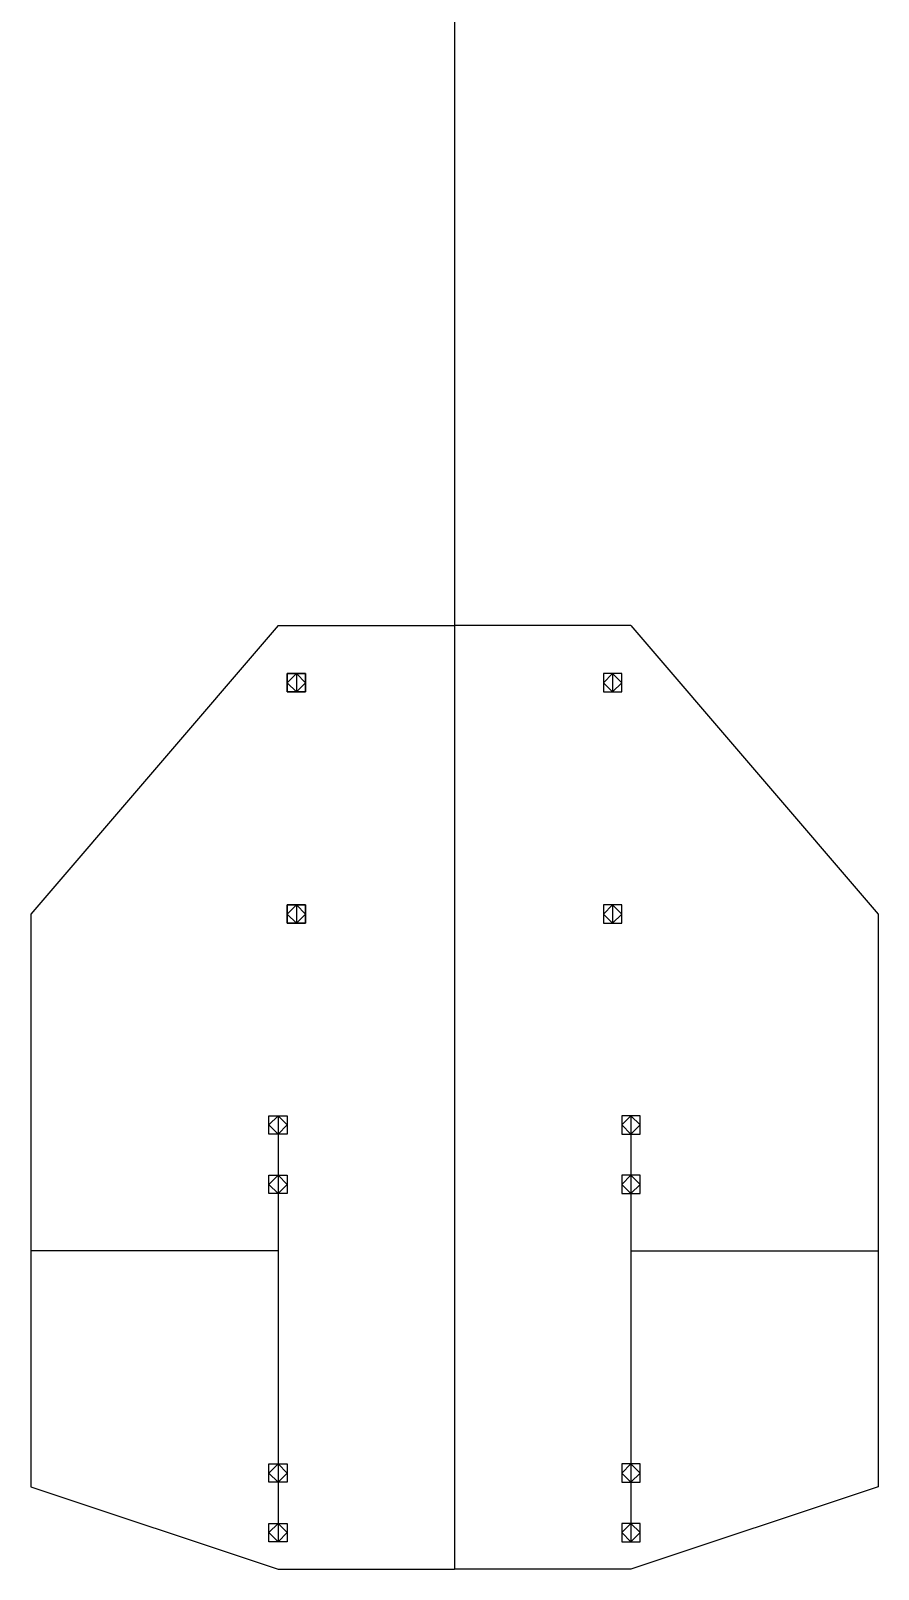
# Model space of a CAD drawing. Header units: inches. Extents: x 4 to 3747, y -1393 to 142.
# Drawn here: x 2599.3 to 2784.3, y -1393 to -1057.2 of the extents above; entities that cross this region are included whole.
import ezdxf

# ---------------------------------------------------------------- set-up
doc = ezdxf.new("R2010")
doc.units = ezdxf.units.IN
doc.header["$MEASUREMENT"] = 0
doc.layers.add('Scratch', color=200, linetype='Continuous')

msp = doc.modelspace()

# ---------------------------------------------------------------- linework, layer by layer
for p, q in [((2653.31326, -1186.99392), (2599.31326, -1249.99392)), ((2653.31326, -1186.99392), (2691.81326, -1186.99392)), ((2730.31326, -1186.99392), (2691.81326, -1186.99392)), ((2730.31326, -1186.99392), (2784.31326, -1249.99392)), ((2655.31326, -1199.49392), (2657.31326, -1197.49392)), ((2657.31326, -1197.49392), (2655.31326, -1199.49392)), ((2657.31326, -1197.49392), (2659.31326, -1199.49392)), ((2659.31326, -1199.49392), (2657.31326, -1197.49392)), ((2724.31326, -1199.49392), (2726.31326, -1197.49392)), ((2726.31326, -1197.49392), (2728.31326, -1199.49392)), ((2657.31326, -1201.49392), (2655.31326, -1199.49392)), ((2655.31326, -1199.49392), (2657.31326, -1201.49392)), ((2659.31326, -1199.49392), (2657.31326, -1201.49392)), ((2657.31326, -1201.49392), (2659.31326, -1199.49392)), ((2726.31326, -1201.49392), (2724.31326, -1199.49392)), ((2728.31326, -1199.49392), (2726.31326, -1201.49392)), ((2655.31326, -1249.99392), (2657.31326, -1247.99392)), ((2657.31326, -1247.99392), (2655.31326, -1249.99392)), ((2657.31326, -1247.99392), (2659.31326, -1249.99392)), ((2659.31326, -1249.99392), (2657.31326, -1247.99392)), ((2724.31326, -1249.99392), (2726.31326, -1247.99392)), ((2726.31326, -1247.99392), (2728.31326, -1249.99392)), ((2599.31326, -1249.99392), (2599.31326, -1374.99392)), ((2657.31326, -1251.99392), (2655.31326, -1249.99392)), ((2655.31326, -1249.99392), (2657.31326, -1251.99392)), ((2659.31326, -1249.99392), (2657.31326, -1251.99392)), ((2657.31326, -1251.99392), (2659.31326, -1249.99392)), ((2726.31326, -1251.99392), (2724.31326, -1249.99392)), ((2728.31326, -1249.99392), (2726.31326, -1251.99392)), ((2784.31326, -1249.99392), (2784.31326, -1374.99392)), ((2653.31326, -1293.99392), (2651.31326, -1295.99392)), ((2651.31326, -1295.99392), (2653.31326, -1297.99392)), ((2655.31326, -1295.99392), (2653.31326, -1293.99392)), ((2653.31326, -1297.99392), (2655.31326, -1295.99392)), ((2728.31326, -1295.99392), (2730.31326, -1293.99392)), ((2730.31326, -1297.99392), (2728.31326, -1295.99392)), ((2730.31326, -1293.99392), (2732.31326, -1295.99392)), ((2732.31326, -1295.99392), (2730.31326, -1297.99392)), ((2653.31326, -1306.99392), (2651.31326, -1308.99392)), ((2651.31326, -1308.99392), (2653.31326, -1310.99392)), ((2655.31326, -1308.99392), (2653.31326, -1306.99392)), ((2653.31326, -1310.99392), (2655.31326, -1308.99392)), ((2728.31326, -1308.99392), (2730.31326, -1306.99392)), ((2730.31326, -1310.99392), (2728.31326, -1308.99392)), ((2730.31326, -1306.99392), (2732.31326, -1308.99392)), ((2732.31326, -1308.99392), (2730.31326, -1310.99392)), ((2653.31326, -1369.99392), (2651.31326, -1371.99392)), ((2655.31326, -1371.99392), (2653.31326, -1369.99392)), ((2728.31326, -1371.99392), (2730.31326, -1369.99392)), ((2730.31326, -1369.99392), (2732.31326, -1371.99392)), ((2651.31326, -1371.99392), (2653.31326, -1373.99392)), ((2653.31326, -1373.99392), (2655.31326, -1371.99392)), ((2730.31326, -1373.99392), (2728.31326, -1371.99392)), ((2732.31326, -1371.99392), (2730.31326, -1373.99392)), ((2599.31326, -1374.99392), (2653.31326, -1392.99392)), ((2784.31326, -1374.99392), (2730.31326, -1392.99392)), ((2653.31326, -1382.99392), (2651.31326, -1384.99392)), ((2655.31326, -1384.99392), (2653.31326, -1382.99392)), ((2728.31326, -1384.99392), (2730.31326, -1382.99392)), ((2730.31326, -1382.99392), (2732.31326, -1384.99392)), ((2651.31326, -1384.99392), (2653.31326, -1386.99392)), ((2653.31326, -1386.99392), (2655.31326, -1384.99392)), ((2730.31326, -1386.99392), (2728.31326, -1384.99392)), ((2732.31326, -1384.99392), (2730.31326, -1386.99392)), ((2653.31326, -1392.99392), (2691.81326, -1392.99392)), ((2730.31326, -1392.99392), (2691.81326, -1392.99392))]:
    msp.add_line(p, q)
at = {"layer": 'Scratch'}
for p, q in [((2691.81326, -923.99392), (2691.81326, -1253.99392)), ((2655.31326, -1197.49392), (2655.31326, -1201.49392)), ((2659.31326, -1197.49392), (2655.31326, -1197.49392)), ((2655.31326, -1201.49392), (2655.31326, -1197.49392)), ((2655.31326, -1197.49392), (2659.31326, -1197.49392)), ((2655.31326, -1201.49392), (2655.31326, -1197.49392)), ((2657.31326, -1197.49392), (2657.31326, -1201.49392)), ((2657.31326, -1197.49392), (2657.31326, -1201.49392)), ((2659.31326, -1201.49392), (2659.31326, -1197.49392)), ((2659.31326, -1201.49392), (2659.31326, -1197.49392)), ((2659.31326, -1197.49392), (2659.31326, -1201.49392)), ((2724.31326, -1197.49392), (2724.31326, -1201.49392)), ((2728.31326, -1197.49392), (2724.31326, -1197.49392)), ((2726.31326, -1197.49392), (2726.31326, -1201.49392)), ((2728.31326, -1201.49392), (2728.31326, -1197.49392)), ((2728.31326, -1201.49392), (2728.31326, -1197.49392)), ((2655.31326, -1201.49392), (2659.31326, -1201.49392)), ((2659.31326, -1201.49392), (2655.31326, -1201.49392)), ((2724.31326, -1201.49392), (2728.31326, -1201.49392)), ((2655.31326, -1247.99392), (2655.31326, -1251.99392)), ((2659.31326, -1247.99392), (2655.31326, -1247.99392)), ((2655.31326, -1251.99392), (2655.31326, -1247.99392)), ((2655.31326, -1247.99392), (2659.31326, -1247.99392)), ((2655.31326, -1251.99392), (2655.31326, -1247.99392)), ((2657.31326, -1247.99392), (2657.31326, -1251.99392)), ((2657.31326, -1247.99392), (2657.31326, -1251.99392)), ((2659.31326, -1251.99392), (2659.31326, -1247.99392)), ((2659.31326, -1251.99392), (2659.31326, -1247.99392)), ((2659.31326, -1247.99392), (2659.31326, -1251.99392)), ((2724.31326, -1247.99392), (2724.31326, -1251.99392)), ((2728.31326, -1247.99392), (2724.31326, -1247.99392)), ((2726.31326, -1247.99392), (2726.31326, -1251.99392)), ((2728.31326, -1251.99392), (2728.31326, -1247.99392)), ((2728.31326, -1251.99392), (2728.31326, -1247.99392)), ((2655.31326, -1251.99392), (2659.31326, -1251.99392)), ((2659.31326, -1251.99392), (2655.31326, -1251.99392)), ((2724.31326, -1251.99392), (2728.31326, -1251.99392)), ((2691.81326, -1253.99392), (2691.81326, -1392.99392)), ((2691.81326, -1253.99392), (2691.81326, -1392.99392)), ((2651.31326, -1297.99392), (2651.31326, -1293.99392)), ((2651.31326, -1293.99392), (2655.31326, -1293.99392)), ((2651.31326, -1297.99392), (2651.31326, -1293.99392)), ((2653.31326, -1293.99392), (2653.31326, -1297.99392)), ((2653.31326, -1295.99392), (2653.31326, -1308.99392)), ((2655.31326, -1293.99392), (2655.31326, -1297.99392)), ((2728.31326, -1293.99392), (2728.31326, -1297.99392)), ((2732.31326, -1293.99392), (2728.31326, -1293.99392)), ((2730.31326, -1293.99392), (2730.31326, -1297.99392)), ((2730.31326, -1295.99392), (2730.31326, -1308.99392)), ((2732.31326, -1297.99392), (2732.31326, -1293.99392)), ((2732.31326, -1297.99392), (2732.31326, -1293.99392)), ((2655.31326, -1297.99392), (2651.31326, -1297.99392)), ((2728.31326, -1297.99392), (2732.31326, -1297.99392)), ((2651.31326, -1310.99392), (2651.31326, -1306.99392)), ((2651.31326, -1306.99392), (2655.31326, -1306.99392)), ((2651.31326, -1310.99392), (2651.31326, -1306.99392)), ((2653.31326, -1306.99392), (2653.31326, -1310.99392)), ((2653.31326, -1308.99392), (2653.31326, -1371.99392)), ((2655.31326, -1306.99392), (2655.31326, -1310.99392)), ((2728.31326, -1306.99392), (2728.31326, -1310.99392)), ((2732.31326, -1306.99392), (2728.31326, -1306.99392)), ((2730.31326, -1306.99392), (2730.31326, -1310.99392)), ((2730.31326, -1308.99392), (2730.31326, -1371.99392)), ((2732.31326, -1310.99392), (2732.31326, -1306.99392)), ((2732.31326, -1310.99392), (2732.31326, -1306.99392)), ((2655.31326, -1310.99392), (2651.31326, -1310.99392)), ((2728.31326, -1310.99392), (2732.31326, -1310.99392)), ((2653.31326, -1323.49392), (2599.31326, -1323.49392)), ((2730.31326, -1323.49392), (2784.31326, -1323.49392)), ((2651.31326, -1373.99392), (2651.31326, -1369.99392)), ((2651.31326, -1369.99392), (2655.31326, -1369.99392)), ((2651.31326, -1373.99392), (2651.31326, -1369.99392)), ((2653.31326, -1369.99392), (2653.31326, -1373.99392)), ((2655.31326, -1369.99392), (2655.31326, -1373.99392)), ((2728.31326, -1369.99392), (2728.31326, -1373.99392)), ((2732.31326, -1369.99392), (2728.31326, -1369.99392)), ((2730.31326, -1369.99392), (2730.31326, -1373.99392)), ((2732.31326, -1373.99392), (2732.31326, -1369.99392)), ((2732.31326, -1373.99392), (2732.31326, -1369.99392)), ((2653.31326, -1371.99392), (2653.31326, -1384.99392)), ((2730.31326, -1371.99392), (2730.31326, -1384.99392)), ((2655.31326, -1373.99392), (2651.31326, -1373.99392)), ((2728.31326, -1373.99392), (2732.31326, -1373.99392)), ((2651.31326, -1386.99392), (2651.31326, -1382.99392)), ((2651.31326, -1382.99392), (2655.31326, -1382.99392)), ((2651.31326, -1386.99392), (2651.31326, -1382.99392)), ((2653.31326, -1382.99392), (2653.31326, -1386.99392)), ((2655.31326, -1382.99392), (2655.31326, -1386.99392)), ((2728.31326, -1382.99392), (2728.31326, -1386.99392)), ((2732.31326, -1382.99392), (2728.31326, -1382.99392)), ((2730.31326, -1382.99392), (2730.31326, -1386.99392)), ((2732.31326, -1386.99392), (2732.31326, -1382.99392)), ((2732.31326, -1386.99392), (2732.31326, -1382.99392)), ((2655.31326, -1386.99392), (2651.31326, -1386.99392)), ((2728.31326, -1386.99392), (2732.31326, -1386.99392))]:
    msp.add_line(p, q, dxfattribs=at)

doc.saveas('drawing.dxf')
